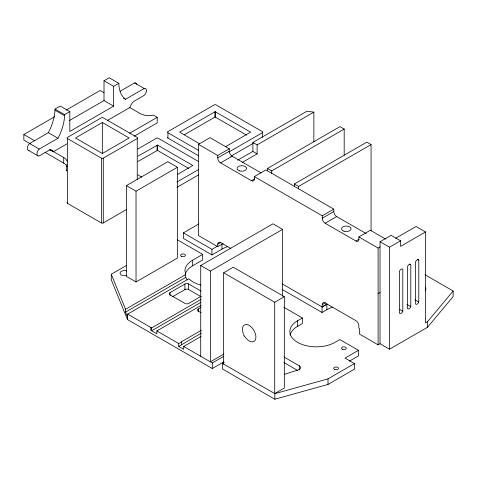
<?xml version="1.0" encoding="UTF-8"?>
<svg xmlns="http://www.w3.org/2000/svg" width="477" height="477" viewBox="0 0 477 477"><rect width="100%" height="100%" fill="white"/><g stroke="black" fill="none" stroke-linecap="round" stroke-linejoin="round"><path stroke-width="0.72" d="M395.588 238.315L416.057 226.497L425.532 231.965L425.532 322.828L427.511 321.689L453.15 291L424.971 274.734M327.258 304.111L322.237 307.009L322.237 304.594A4.084 2.361 60 0 1 325.123 302.925L355.949 320.717A4.084 2.361 60 0 1 358.841 325.725L358.841 328.146L359.467 328.504L359.467 334.079L378.106 344.841L380.032 343.726L389.506 349.2L427.511 327.258L453.15 296.575L453.15 291M28.996 150.452A4.341 2.504 -60 0 1 27.356 147.864A4.341 2.504 -60 0 1 29.622 143.517L48.344 132.707A38.452 22.198 -60 0 0 54.986 110.187L54.986 109.078L60.185 106.073L69.815 111.636L69.815 131.431L113.645 106.132L113.645 86.331L104.01 80.768L104.01 100.569L69.207 120.663M104.01 80.768L109.215 77.769L118.845 83.326L118.845 84.441A38.452 22.198 -60 0 0 125.481 99.294L144.209 88.483A4.341 2.504 -60 0 1 146.493 90.594A4.341 2.504 -60 0 1 144.209 95.334L134.204 101.13A7.411 4.281 -60 0 0 129.923 107.498L107.397 120.502M30.278 143.798L23.85 140.083L23.85 134.526L54.628 116.758M66.166 110.092L100.146 90.475L104.01 92.705M54.986 109.078L64.616 114.635L69.815 111.636M113.645 86.331L118.845 83.326M120.222 91.208L134.574 82.92L144.209 88.483M66.852 143.911L53.335 151.716A7.411 4.281 -60 0 0 49.059 150.285L39.251 155.931A4.341 2.504 -60 0 1 36.973 153.821A4.341 2.504 -60 0 1 39.251 149.08L57.979 138.27A38.452 22.198 -60 0 0 64.616 115.75L64.616 114.635M102.328 122.494L75.503 137.984L102.328 153.475L129.16 137.984L102.328 122.494L102.328 153.689M129.553 133.304L157.213 117.336L157.213 122.893L134.055 136.267M67.412 138.539L101.368 158.143A1.359 0.787 0 0 0 103.294 158.143L137.251 138.539A1.359 0.787 0 0 0 137.251 137.43L103.294 117.825A1.359 0.787 0 0 0 101.368 117.825L67.412 137.43A1.359 0.787 0 0 0 67.412 138.539L67.412 203.327L101.368 222.932A1.359 0.787 0 0 0 103.294 222.932L126.357 209.618M137.746 149.045L156.367 138.294A1.359 0.787 0 0 1 158.292 138.294L198.748 161.649M137.913 156.176L157.535 145.086L192.815 165.489L177.39 174.54M225.591 146.707L250.622 132.147L215.169 111.684L179.638 132.123L199.541 143.756M137.913 161.512L157.416 150.392L188.892 168.53M184.2 134.788L215.127 117.02L246.687 135.158M126.399 185.619L167.815 161.709L177.45 167.266L177.45 258.027L136.028 281.943L126.399 276.38L126.399 185.619L136.028 191.182L177.45 167.266M223.278 243.467L217.727 246.675L198.462 235.549L198.462 144.346L210.017 137.668L229.282 148.794L229.282 151.215A4.084 2.361 60 0 0 232.174 156.217L261.068 172.901M198.462 144.346L217.727 155.466L229.282 148.794M254.646 178.833L251.439 180.688L220.612 162.89A4.084 2.361 60 0 1 217.727 157.887L229.282 151.215M176.913 182.041L198.748 169.436M228.93 152.008L262.326 132.731A1.359 0.787 0 0 0 262.326 131.616L216.087 104.922A1.359 0.787 0 0 0 214.161 104.922L167.928 131.616A1.359 0.787 0 0 0 167.928 132.731L167.928 138.068L198.748 155.866M237.671 160.194L252.888 151.412L252.888 142.45L307.003 111.207L313.866 112.137L313.866 141.854M176.913 187.378L198.748 174.773M230.856 156.235L253.335 143.261M220.612 162.89L232.174 156.217M252.888 142.45L257.127 144.895L313.866 112.137M242.543 162.275L257.127 153.856L257.127 144.895M267.496 170.855L267.496 168.459L339.946 126.632L344.185 129.076L344.185 155.079M251.439 180.688A4.084 2.361 60 0 0 254.33 179.018L254.33 176.597L265.886 169.925L333.793 209.135L333.793 211.549A4.084 2.361 60 0 0 336.684 216.558L366.223 233.611M267.496 168.459L271.735 170.903L344.185 129.076M223.767 361.906L212.301 368.524L127.484 319.56L111.278 279.814L111.278 274.239L126.679 265.349M227.44 246.698A26.462 15.276 0 0 0 221.954 249.125L211.937 254.909L183.418 238.446L183.418 232.871L198.82 223.981M294.369 186.37L294.369 183.973L366.819 142.146L371.058 144.591L371.058 230.767M294.369 183.973L298.608 186.418L371.058 144.591M217.727 246.675L217.727 244.254L220.934 242.399M187.336 279.892C184.504 277.626 186.424 273.881 184.921 270.984A26.462 15.276 0 0 1 192.672 260.18L202.689 254.396L202.689 259.971L192.672 265.755A26.462 15.276 0 0 0 185.148 274.561M183.418 232.871L211.937 249.34L217.142 246.335M200.728 356.271L200.728 265.51L272.969 223.802L282.605 229.365L282.605 296.318M127.484 319.56L127.484 316.835L125.564 312.131L125.564 309.287L185.738 274.543M125.564 312.131L185.738 277.393M127.657 319.656L127.657 314.087L188.731 278.824L192.672 281.788A26.462 15.276 0 0 0 200.9 285.013M201.127 296.259L188.761 303.402A2.749 1.586 0 0 1 187.783 303.766L187.407 303.831A2.749 1.586 0 0 1 185.183 303.557L169.782 294.661A2.749 1.586 0 0 1 170.056 292.61L184.903 284.036A2.796 1.616 0 0 1 188.367 283.815L201.067 291.143M200.728 265.51L210.363 271.073L282.605 229.365M172.531 296.754L184.903 289.611A2.796 1.616 0 0 1 188.367 289.384L201.067 296.712M223.647 272.778L233.283 267.221L284.334 296.694L284.334 388.01L274.698 393.573L274.698 302.257L223.647 272.778L223.647 364.094M254.33 176.597L322.237 215.807L333.793 209.135M359.163 239.174L355.949 241.028L325.123 223.23A4.084 2.361 60 0 1 322.237 218.227L333.793 211.549M325.123 223.23L336.684 216.558M127.657 314.087L151.644 327.937L201.026 299.425M151.644 327.937L151.644 330.782L201.026 302.275M151.644 330.782L156.85 333.787L156.85 330.937L201.097 305.393M198.593 311.302L198.05 310.986A2.749 1.586 0 0 1 198.331 308.929L200.805 307.504M355.949 241.028A4.084 2.361 60 0 0 358.841 239.359L358.841 236.938L370.396 230.266L385.81 239.162M201.354 330.269L181.391 341.788L181.588 344.752L178.714 346.409L178.714 343.559L156.85 330.937M178.714 343.559L181.588 341.902M201.354 333.113L181.588 344.752M178.714 346.409L183.723 349.301L183.723 346.451L201.038 336.458M274.698 302.257L284.334 296.694M380.032 343.726L380.032 241.72L391.11 235.328L400.585 240.796L400.585 246.37L425.532 231.965M358.841 236.938L378.106 248.064L380.032 246.949M380.032 241.72L389.506 247.193L400.585 240.796M223.904 354.012L210.363 361.834L210.363 271.073M183.723 346.451L212.301 362.955L223.767 356.331M322.237 304.594L325.445 302.74M349.462 361.095L358.454 355.908L358.454 350.333L344.966 358.12L354.447 363.593L354.447 369.162L328.003 384.426L274.853 399.231L222.342 368.912L222.342 363.343L224.268 362.228M358.454 350.333L339.815 339.57L334.997 342.355A26.462 15.276 0 0 1 297.576 342.355A26.462 15.276 0 0 1 297.576 320.747L302.394 317.968L302.394 323.537L297.576 326.322A26.462 15.276 0 0 0 290.052 335.128M282.199 289.467L322.041 312.471L326.858 309.692A26.462 15.276 0 0 1 332.338 307.266M378.106 293.665L380.032 292.55M222.342 363.343L274.853 393.662L328.003 378.857L354.447 363.593M284.346 374.367L298.328 369.878A4.418 2.552 0 0 0 299.306 365.847L283.904 356.957M252.888 151.412L257.127 153.856M417.53 259.369L418.794 260.096L418.794 302.03A2.647 1.532 -60 0 1 417.154 304.087A2.647 1.532 -60 0 1 415.515 303.921L415.515 261.986A2.647 1.532 -60 0 1 417.154 259.929A2.647 1.532 -60 0 1 418.794 260.096M157.213 117.336L153.403 115.136A12.48 7.203 0 0 1 140.059 113.52L129.762 107.569M123.555 98.184L125.481 99.294M409.534 263.984L410.798 264.711L410.798 306.645A2.647 1.532 -60 0 1 409.159 308.702A2.647 1.532 -60 0 1 407.519 308.536L407.519 266.601A2.647 1.532 -60 0 1 409.159 264.544A2.647 1.532 -60 0 1 410.798 264.711M167.928 132.731L198.748 150.529M104.01 100.569L113.645 106.132M415.002 299.836L418.794 302.03M407.006 304.457L410.798 306.645M54.986 110.187L64.616 115.75M399.643 309.436L402.803 311.26A2.647 1.532 -60 0 1 401.163 313.317A2.647 1.532 -60 0 1 399.529 313.151L399.529 271.216A2.647 1.532 -60 0 1 401.163 269.159A2.647 1.532 -60 0 1 402.803 269.326L402.803 311.26M137.913 174.91L141.747 177.122M48.344 132.707L57.979 138.27M230.892 248.517L220.612 242.584A4.084 2.361 60 0 0 217.727 244.254M23.85 134.526L34.779 140.834M49.566 149.373L63.709 157.535A12.503 7.221 0 0 1 67.138 161.16M50.127 149.861L53.335 151.716M282.199 283.893L322.237 307.009M45.065 152.336L63.709 163.098A12.503 7.221 0 0 1 67.138 166.717M29.622 143.517L39.251 149.08M28.441 150.344L38.071 155.907M177.337 239.764L202.689 254.396M283.779 307.218L302.394 317.968M198.14 311.046L201.079 312.739M283.904 362.526L297.38 370.307M243.437 334.52L244.188 336.082M111.278 274.239L125.564 309.287M427.511 321.689L427.511 327.258M389.506 247.193L389.506 349.2M378.106 248.064L378.106 344.841M328.003 378.857L328.003 384.426M326.858 309.692L326.858 304.117L322.041 306.902L322.041 312.471M322.237 215.807L322.237 218.227M299.306 365.847L299.306 370.027M298.608 186.418L298.608 188.82M297.576 320.747L297.576 326.322M274.853 393.662L274.853 399.231M271.735 170.903L271.735 173.306M262.326 132.731L262.326 137.4M221.954 244.248L221.954 249.125M217.727 155.466L217.727 157.887M215.365 111.737L215.365 117.074M214.883 111.737L214.883 117.074M212.301 362.955L212.301 368.524M211.937 249.34L211.937 254.909M198.331 308.929L198.331 311.714M192.672 260.18L192.672 265.755M188.367 283.815L188.367 289.384M184.903 284.036L184.903 289.611M170.056 292.61L170.056 295.394M157.571 145.103L157.571 150.446M157.088 145.103L157.088 150.446M150.774 327.431L150.774 330.281M137.251 138.539L137.251 179.501M136.028 191.182L136.028 281.943M103.294 158.143L103.294 222.932M101.368 158.143L101.368 222.932M63.709 157.535L63.709 163.098M425.323 287.19A8.407 4.853 0 0 1 425.186 290.761M126.763 275.396A4.496 2.594 0 0 1 120.019 273.148A4.496 2.594 0 0 1 126.763 270.906M243.336 333.727A9.534 5.503 60 0 1 248.589 325.111A9.534 5.503 60 0 1 255.511 339.523A9.534 5.503 60 0 1 244.409 335.957M167.928 138.068A1.359 0.787 0 0 1 167.63 137.215M67.412 203.327A1.359 0.787 0 0 1 67.12 202.475M134.574 82.92A4.341 2.504 -60 0 1 136.786 84.304M66.953 170.17A12.503 7.221 0 0 1 66.571 170.832L66.571 165.275A12.503 7.221 0 0 0 66.953 164.613M239.424 170.838A4.77 2.755 0 0 0 246.573 168.453A4.77 2.755 0 0 0 239.424 166.068A4.77 2.755 0 0 0 239.424 170.838M343.935 231.178A4.77 2.755 0 0 0 351.084 228.793A4.77 2.755 0 0 0 343.935 226.408A4.77 2.755 0 0 0 343.935 231.178M181.451 256.364A2.385 1.377 0 0 0 185.362 255.606A2.385 1.377 0 0 0 182.274 254.026A2.385 1.377 0 0 0 181.451 256.364M342.343 349.236A2.385 1.377 0 0 0 346.26 348.478A2.385 1.377 0 0 0 343.172 346.898A2.385 1.377 0 0 0 342.343 349.236M334.496 369.395A2.385 1.377 0 0 0 338.408 368.638A2.385 1.377 0 0 0 335.319 367.057A2.385 1.377 0 0 0 334.496 369.395"/></g></svg>
